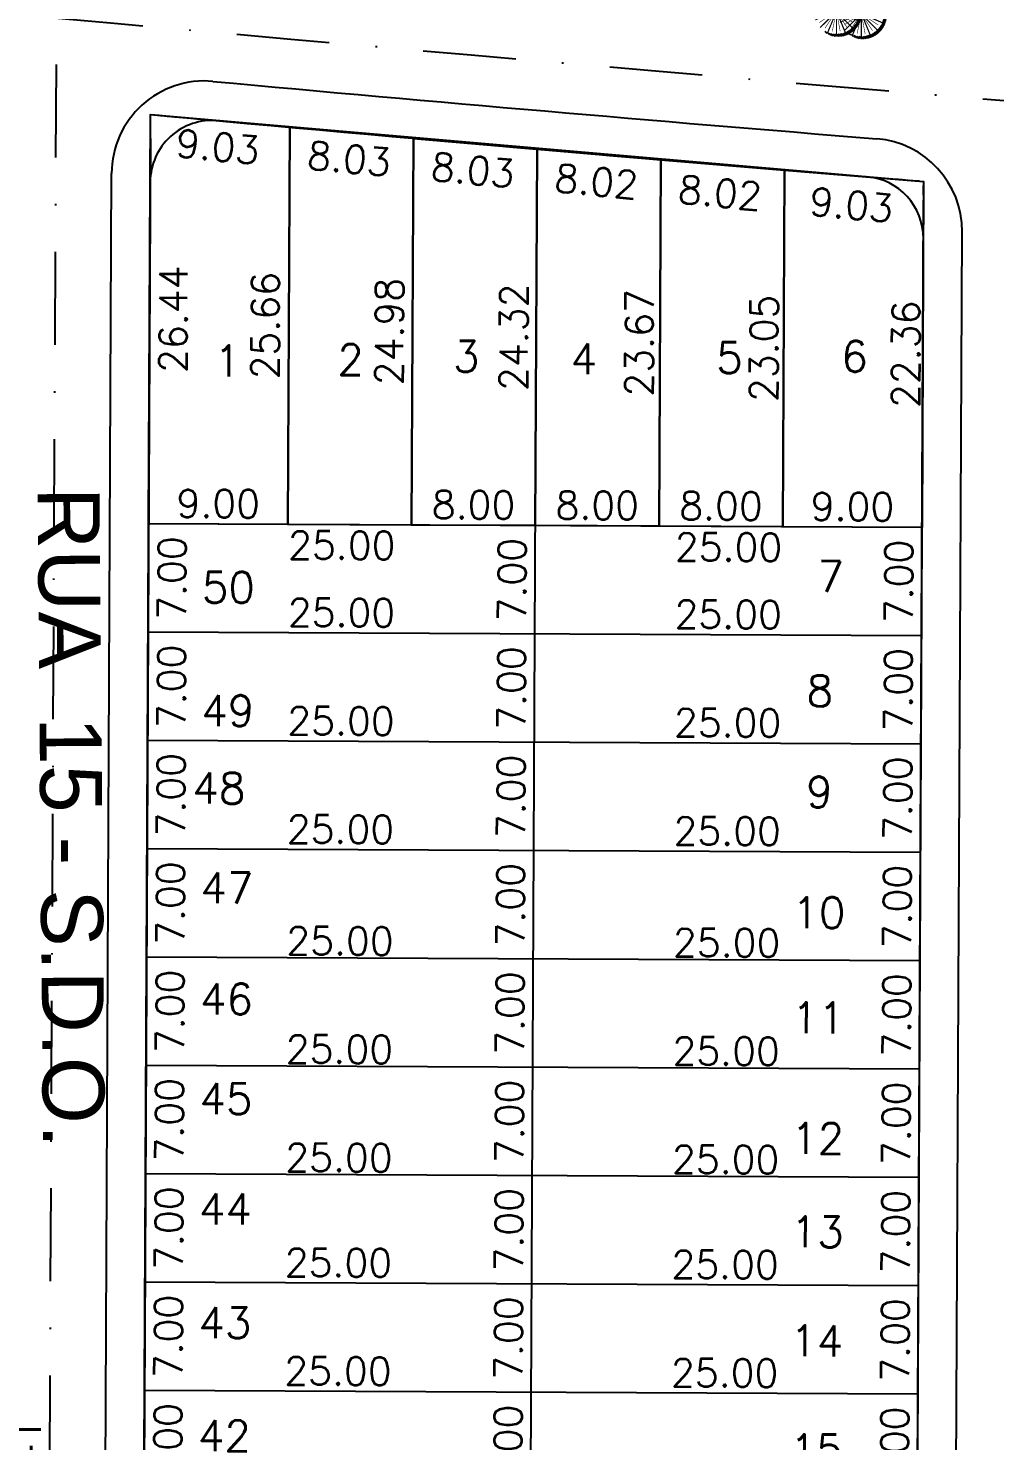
# Model space of a CAD drawing. Header units: millimetres. Extents: x -4430026 to 4783824, y 584 to 9593110.
# Drawn here: x 2547.1 to 2609.6, y 1609.6 to 1700.8 of the extents above; entities that cross this region are included whole.
import ezdxf
from ezdxf.enums import TextEntityAlignment as Align

# ---------------------------------------------------------------- set-up
doc = ezdxf.new("R2010")
doc.units = ezdxf.units.MM
for name, pattern in [('DASHDOT', [1, 0.5, -0.25, 0, -0.25]), ('HIDDEN', [0.375, 0.25, -0.125]), ('HIDDEN2', [0.1875, 0.125, -0.0625])]:
    doc.linetypes.add(name, pattern=pattern)
for name, color, linetype in [('boundary filipe', 6, 'Continuous'), ('BOUNDARY LOTES', 2, 'Continuous'), ('Calçada', 1, 'Continuous'), ('CANTOS', 9, 'HIDDEN'), ('Cota', 8, 'Continuous'), ('COTAS', 8, 'Continuous'), ('curvas', 4, 'Continuous'), ('Lotes', 2, 'Continuous'), ('Nomes de Ruas', 3, 'Continuous'), ('Numero de lotes', 5, 'Continuous'), ('PAI_pDYD', 72, 'Continuous'), ('Projeção', 8, 'HIDDEN2'), ('QUADRA', 4, 'Continuous')]:
    doc.layers.add(name, color=color, linetype=linetype)
doc.styles.add('arcad1', font='romans.shx')
doc.styles.add('ARIAL', font='arial.ttf', dxfattribs={"height": 0.25})
doc.styles.add('ROMANS', font='romans.shx')
doc.dimstyles.new('BOLA100', dxfattribs={"dimscale": 0, "dimtxt": 1.9, "dimasz": 0.18, "dimexe": 0.18, "dimexo": 0.063, "dimgap": 0, "dimtad": 1, "dimzin": 4, "dimdsep": 46, "dimtxsty": 'ROMANS', "dimcen": 0.09, "dimse1": 1, "dimse2": 1, "dimsd1": 1, "dimsd2": 1, "dimclrt": 256, "dimaunit": 1, "dimadec": 4, "dimazin": 0, "dimtfac": 1.2, "dimtix": 1, "dimtmove": 2, "dimatfit": 3, "dimfxl": 1, "dimtvp": 2, "dimtolj": 1, "dimtzin": 4, "dimarcsym": 0})
doc.dimstyles.get("Standard").update_dxf_attribs({"dimtxt": 0.18, "dimasz": 0.18, "dimexe": 0.18, "dimexo": 0.0625, "dimgap": 0.09, "dimtad": 0, "dimtih": 1, "dimtoh": 1, "dimdec": 4, "dimzin": 0, "dimdsep": 46, "dimtxsty": 'Standard', "dimcen": 0.09, "dimadec": 0, "dimazin": 0, "dimtfac": 1, "dimtdec": 4, "dimtofl": 0, "dimtmove": 0, "dimatfit": 3, "dimfxl": 1, "dimtolj": 1, "dimtzin": 0, "dimarcsym": 0})

# ---------------------------------------------------------------- blocks, each defined once
blk = doc.blocks.new('PALMEIRA_PROPOSTA')
at = {"linetype": 'Continuous'}
h = blk.add_hatch(dxfattribs=at)
h.set_pattern_fill('_USER', color=250, scale=0.168035, angle=315, style=0, pattern_type=0)
h.set_pattern_definition([(315, (-2.75975, -4.60628), (0.1188187, 0.1188187), [])])
h.paths.add_polyline_path([(4.61, -0.41, 0.216766), (3.17, 2.76, -0.18118), (4.2, 0, -0.643702), (-2.76, -3.17, 0.693222)])
blk.add_hatch(color=1, dxfattribs=at).paths.add_polyline_path([(-0.4, 0, 1), (0.4, 0, 1)])
at = {"color": 98, "linetype": 'Continuous', "const_width": 0.15}
for points in [[(-2.97, 2.97), (-0.28, 0.28)], [(-1.61, 3.88), (-0.15, 0.37)], [(0, 4.2), (0, 0.4)], [(1.61, 3.88), (0.15, 0.37)], [(2.97, 2.97), (0.28, 0.28)], [(-4.2, 0), (-0.4, 0)], [(-3.88, 1.61), (-0.37, 0.15)], [(3.88, 1.61), (0.37, 0.15)], [(4.2, 0), (0.4, 0)], [(-3.88, -1.61), (-0.37, -0.15)], [(-2.97, -2.97), (-0.28, -0.28)], [(-1.61, -3.88), (-0.15, -0.37)], [(0, -4.2), (0, -0.4)], [(1.61, -3.88), (0.15, -0.37)], [(2.97, -2.97), (0.28, -0.28)], [(3.88, -1.61), (0.37, -0.15)]]:
    blk.add_lwpolyline(points, dxfattribs=at)
at = {"color": 96, "linetype": 'Continuous', "const_width": 0.1}
for points in [[(-2.06, 3.08), (-0.22, 0.33)], [(-0.72, 3.63), (-0.08, 0.39)], [(0.72, 3.63), (0.08, 0.39)], [(2.06, 3.08), (0.22, 0.33)], [(-3.63, 0.72), (-0.39, 0.08)], [(-3.08, 2.06), (-0.33, 0.22)], [(3.08, 2.06), (0.33, 0.22)], [(3.63, 0.72), (0.39, 0.08)], [(-3.63, -0.72), (-0.39, -0.08)], [(-3.08, -2.06), (-0.33, -0.22)], [(-2.06, -3.08), (-0.22, -0.33)], [(-0.72, -3.63), (-0.08, -0.39)], [(0.72, -3.63), (0.08, -0.39)], [(2.06, -3.08), (0.22, -0.33)], [(3.08, -2.06), (0.33, -0.22)], [(3.63, -0.72), (0.39, -0.08)]]:
    blk.add_lwpolyline(points, dxfattribs=at)
at = {"color": 98, "linetype": 'Continuous', "true_color": 0x001a00, "const_width": 0.15}
for points in [[(3.92, 1.52), (0.4, 0.07)], [(4.2, -0.07), (0.4, -0.07)], [(-2.92, -3.02), (-0.23, -0.34)], [(-1.54, -3.91), (-0.09, -0.4)], [(0.07, -4.2), (0.07, -0.4)], [(1.68, -3.85), (0.23, -0.34)], [(2.92, -3.02), (0.23, -0.33)], [(3.85, -1.67), (0.34, -0.21)]]:
    blk.add_lwpolyline(points, dxfattribs=at)
at = {"color": 1, "linetype": 'Continuous'}
blk.add_circle((0, 0), 0.4, dxfattribs=at)
blk = doc.blocks.new('*D13710')
at = {"layer": 'DEFPOINTS', "color": 0, "linetype": 'ByBlock'}
for p in [(2548.985, 1706.229), (2548.04, 1506.823), (2548.04, 1506.823)]:
    blk.add_point(p, dxfattribs=at)
at = {"layer": 'COTAS', "linetype": 'ByBlock', "insert": (2546.979, 1606.533), "char_height": 1.9, "attachment_point": 5, "rotation": 89.72858, "style": 'ROMANS'}
blk.add_mtext('\\A1;199.41', dxfattribs=at)
blk = doc.blocks.new('*D10014')
at = {"layer": 'DEFPOINTS', "color": 0}
for p in [(2555.033, 1695.234), (2554.908, 1668.793), (2560.037, 1668.769)]:
    blk.add_point(p, dxfattribs=at)
at = {"layer": 'COTAS', "color": 41, "insert": (2556.5, 1682.006), "char_height": 1.8, "attachment_point": 5, "rotation": 89.72858, "style": 'ROMANS'}
blk.add_mtext('\\A1;26.44', dxfattribs=at)
blk = doc.blocks.new('*D10015')
at = {"layer": 'DEFPOINTS', "color": 0}
for p in [(2554.908, 1668.793), (2554.874, 1661.793), (2560.004, 1661.769)]:
    blk.add_point(p, dxfattribs=at)
at = {"layer": 'COTAS', "color": 41, "insert": (2556.42, 1665.286), "char_height": 1.8, "attachment_point": 5, "rotation": 89.72858, "style": 'ROMANS'}
blk.add_mtext('\\A1;7.00', dxfattribs=at)
blk = doc.blocks.new('*D10018')
at = {"layer": 'DEFPOINTS', "color": 0}
for p in [(2554.874, 1661.793), (2554.841, 1654.793), (2559.971, 1654.769)]:
    blk.add_point(p, dxfattribs=at)
at = {"layer": 'COTAS', "color": 41, "insert": (2556.387, 1658.286), "char_height": 1.8, "attachment_point": 5, "rotation": 89.72858, "style": 'ROMANS'}
blk.add_mtext('\\A1;7.00', dxfattribs=at)
blk = doc.blocks.new('*D10019')
at = {"layer": 'DEFPOINTS', "color": 0}
for p in [(2554.841, 1654.793), (2554.808, 1647.793), (2559.938, 1647.769)]:
    blk.add_point(p, dxfattribs=at)
at = {"layer": 'COTAS', "color": 41, "insert": (2556.354, 1651.286), "char_height": 1.8, "attachment_point": 5, "rotation": 89.72858, "style": 'ROMANS'}
blk.add_mtext('\\A1;7.00', dxfattribs=at)
blk = doc.blocks.new('*D10020')
at = {"layer": 'DEFPOINTS', "color": 0}
for p in [(2554.808, 1647.793), (2554.775, 1640.793), (2559.904, 1640.769)]:
    blk.add_point(p, dxfattribs=at)
at = {"layer": 'COTAS', "color": 41, "insert": (2556.321, 1644.286), "char_height": 1.8, "attachment_point": 5, "rotation": 89.72858, "style": 'ROMANS'}
blk.add_mtext('\\A1;7.00', dxfattribs=at)
blk = doc.blocks.new('*D10021')
at = {"layer": 'DEFPOINTS', "color": 0}
for p in [(2554.775, 1640.793), (2554.742, 1633.793), (2559.871, 1633.769)]:
    blk.add_point(p, dxfattribs=at)
at = {"layer": 'COTAS', "color": 41, "insert": (2556.288, 1637.286), "char_height": 1.8, "attachment_point": 5, "rotation": 89.72858, "style": 'ROMANS'}
blk.add_mtext('\\A1;7.00', dxfattribs=at)
blk = doc.blocks.new('*D10022')
at = {"layer": 'DEFPOINTS', "color": 0}
for p in [(2554.742, 1633.793), (2554.709, 1626.793), (2559.838, 1626.769)]:
    blk.add_point(p, dxfattribs=at)
at = {"layer": 'COTAS', "color": 41, "insert": (2556.255, 1630.286), "char_height": 1.8, "attachment_point": 5, "rotation": 89.72858, "style": 'ROMANS'}
blk.add_mtext('\\A1;7.00', dxfattribs=at)
blk = doc.blocks.new('*D10023')
at = {"layer": 'DEFPOINTS', "color": 0}
for p in [(2554.709, 1626.793), (2554.675, 1619.793), (2559.805, 1619.769)]:
    blk.add_point(p, dxfattribs=at)
at = {"layer": 'COTAS', "color": 41, "insert": (2556.221, 1623.286), "char_height": 1.8, "attachment_point": 5, "rotation": 89.72858, "style": 'ROMANS'}
blk.add_mtext('\\A1;7.00', dxfattribs=at)
blk = doc.blocks.new('*D10024')
at = {"layer": 'DEFPOINTS', "color": 0}
for p in [(2554.675, 1619.793), (2554.642, 1612.794), (2559.772, 1612.769)]:
    blk.add_point(p, dxfattribs=at)
at = {"layer": 'COTAS', "color": 41, "insert": (2556.188, 1616.286), "char_height": 1.8, "attachment_point": 5, "rotation": 89.72858, "style": 'ROMANS'}
blk.add_mtext('\\A1;7.00', dxfattribs=at)
blk = doc.blocks.new('*D10025')
at = {"layer": 'DEFPOINTS', "color": 0}
for p in [(2554.642, 1612.794), (2554.609, 1605.794), (2559.739, 1605.769)]:
    blk.add_point(p, dxfattribs=at)
at = {"layer": 'COTAS', "color": 41, "insert": (2556.155, 1609.286), "char_height": 1.8, "attachment_point": 5, "rotation": 89.72858, "style": 'ROMANS'}
blk.add_mtext('\\A1;7.00', dxfattribs=at)
blk = doc.blocks.new('*D10043')
at = {"layer": 'DEFPOINTS', "color": 0}
for p in [(2579.907, 1668.674), (2579.874, 1661.675), (2581.987, 1661.665)]:
    blk.add_point(p, dxfattribs=at)
at = {"layer": 'COTAS', "color": 41, "insert": (2578.404, 1665.182), "char_height": 1.8, "attachment_point": 5, "rotation": 89.72858, "style": 'ROMANS'}
blk.add_mtext('\\A1;7.00', dxfattribs=at)
blk = doc.blocks.new('*D10044')
at = {"layer": 'DEFPOINTS', "color": 0}
for p in [(2579.874, 1661.675), (2579.841, 1654.675), (2581.954, 1654.665)]:
    blk.add_point(p, dxfattribs=at)
at = {"layer": 'COTAS', "color": 41, "insert": (2578.371, 1658.182), "char_height": 1.8, "attachment_point": 5, "rotation": 89.72858, "style": 'ROMANS'}
blk.add_mtext('\\A1;7.00', dxfattribs=at)
blk = doc.blocks.new('*D10045')
at = {"layer": 'DEFPOINTS', "color": 0}
for p in [(2579.841, 1654.675), (2579.808, 1647.675), (2581.921, 1647.665)]:
    blk.add_point(p, dxfattribs=at)
at = {"layer": 'COTAS', "color": 41, "insert": (2578.338, 1651.182), "char_height": 1.8, "attachment_point": 5, "rotation": 89.72858, "style": 'ROMANS'}
blk.add_mtext('\\A1;7.00', dxfattribs=at)
blk = doc.blocks.new('*D10046')
at = {"layer": 'DEFPOINTS', "color": 0}
for p in [(2579.808, 1647.675), (2579.775, 1640.675), (2581.888, 1640.665)]:
    blk.add_point(p, dxfattribs=at)
at = {"layer": 'COTAS', "color": 41, "insert": (2578.304, 1644.182), "char_height": 1.8, "attachment_point": 5, "rotation": 89.72858, "style": 'ROMANS'}
blk.add_mtext('\\A1;7.00', dxfattribs=at)
blk = doc.blocks.new('*D10047')
at = {"layer": 'DEFPOINTS', "color": 0}
for p in [(2579.775, 1640.675), (2579.741, 1633.675), (2581.855, 1633.665)]:
    blk.add_point(p, dxfattribs=at)
at = {"layer": 'COTAS', "color": 41, "insert": (2578.271, 1637.182), "char_height": 1.8, "attachment_point": 5, "rotation": 89.72858, "style": 'ROMANS'}
blk.add_mtext('\\A1;7.00', dxfattribs=at)
blk = doc.blocks.new('*D10048')
at = {"layer": 'DEFPOINTS', "color": 0}
for p in [(2579.741, 1633.675), (2579.708, 1626.675), (2581.822, 1626.665)]:
    blk.add_point(p, dxfattribs=at)
at = {"layer": 'COTAS', "color": 41, "insert": (2578.238, 1630.182), "char_height": 1.8, "attachment_point": 5, "rotation": 89.72858, "style": 'ROMANS'}
blk.add_mtext('\\A1;7.00', dxfattribs=at)
blk = doc.blocks.new('*D10049')
at = {"layer": 'DEFPOINTS', "color": 0}
for p in [(2579.708, 1626.675), (2579.675, 1619.675), (2581.788, 1619.665)]:
    blk.add_point(p, dxfattribs=at)
at = {"layer": 'COTAS', "color": 41, "insert": (2578.205, 1623.182), "char_height": 1.8, "attachment_point": 5, "rotation": 89.72858, "style": 'ROMANS'}
blk.add_mtext('\\A1;7.00', dxfattribs=at)
blk = doc.blocks.new('*D10050')
at = {"layer": 'DEFPOINTS', "color": 0}
for p in [(2579.675, 1619.675), (2579.642, 1612.675), (2581.755, 1612.665)]:
    blk.add_point(p, dxfattribs=at)
at = {"layer": 'COTAS', "color": 41, "insert": (2578.172, 1616.182), "char_height": 1.8, "attachment_point": 5, "rotation": 89.72858, "style": 'ROMANS'}
blk.add_mtext('\\A1;7.00', dxfattribs=at)
blk = doc.blocks.new('*D10051')
at = {"layer": 'DEFPOINTS', "color": 0}
for p in [(2579.642, 1612.675), (2579.609, 1605.675), (2581.722, 1605.665)]:
    blk.add_point(p, dxfattribs=at)
at = {"layer": 'COTAS', "color": 41, "insert": (2578.139, 1609.182), "char_height": 1.8, "attachment_point": 5, "rotation": 89.72858, "style": 'ROMANS'}
blk.add_mtext('\\A1;7.00', dxfattribs=at)
blk = doc.blocks.new('*D10062')
at = {"layer": 'DEFPOINTS', "color": 0}
for p in [(2604.907, 1668.556), (2604.874, 1661.556), (2606.987, 1661.546)]:
    blk.add_point(p, dxfattribs=at)
at = {"layer": 'COTAS', "color": 41, "insert": (2603.404, 1665.063), "char_height": 1.8, "attachment_point": 5, "rotation": 89.72858, "style": 'ROMANS'}
blk.add_mtext('\\A1;7.00', dxfattribs=at)
blk = doc.blocks.new('*D10063')
at = {"layer": 'DEFPOINTS', "color": 0}
for p in [(2604.874, 1661.556), (2604.841, 1654.556), (2606.954, 1654.546)]:
    blk.add_point(p, dxfattribs=at)
at = {"layer": 'COTAS', "color": 41, "insert": (2603.371, 1658.063), "char_height": 1.8, "attachment_point": 5, "rotation": 89.72858, "style": 'ROMANS'}
blk.add_mtext('\\A1;7.00', dxfattribs=at)
blk = doc.blocks.new('*D10064')
at = {"layer": 'DEFPOINTS', "color": 0}
for p in [(2604.841, 1654.556), (2604.808, 1647.556), (2606.921, 1647.546)]:
    blk.add_point(p, dxfattribs=at)
at = {"layer": 'COTAS', "color": 41, "insert": (2603.337, 1651.063), "char_height": 1.8, "attachment_point": 5, "rotation": 89.72858, "style": 'ROMANS'}
blk.add_mtext('\\A1;7.00', dxfattribs=at)
blk = doc.blocks.new('*D10065')
at = {"layer": 'DEFPOINTS', "color": 0}
for p in [(2604.808, 1647.556), (2604.774, 1640.556), (2606.888, 1640.546)]:
    blk.add_point(p, dxfattribs=at)
at = {"layer": 'COTAS', "color": 41, "insert": (2603.304, 1644.063), "char_height": 1.8, "attachment_point": 5, "rotation": 89.72858, "style": 'ROMANS'}
blk.add_mtext('\\A1;7.00', dxfattribs=at)
blk = doc.blocks.new('*D10066')
at = {"layer": 'DEFPOINTS', "color": 0}
for p in [(2604.774, 1640.556), (2604.741, 1633.556), (2606.854, 1633.546)]:
    blk.add_point(p, dxfattribs=at)
at = {"layer": 'COTAS', "color": 41, "insert": (2603.271, 1637.063), "char_height": 1.8, "attachment_point": 5, "rotation": 89.72858, "style": 'ROMANS'}
blk.add_mtext('\\A1;7.00', dxfattribs=at)
blk = doc.blocks.new('*D10067')
at = {"layer": 'DEFPOINTS', "color": 0}
for p in [(2604.741, 1633.556), (2604.708, 1626.556), (2606.821, 1626.546)]:
    blk.add_point(p, dxfattribs=at)
at = {"layer": 'COTAS', "color": 41, "insert": (2603.238, 1630.063), "char_height": 1.8, "attachment_point": 5, "rotation": 89.72858, "style": 'ROMANS'}
blk.add_mtext('\\A1;7.00', dxfattribs=at)
blk = doc.blocks.new('*D10068')
at = {"layer": 'DEFPOINTS', "color": 0}
for p in [(2604.708, 1626.556), (2604.675, 1619.557), (2606.788, 1619.547)]:
    blk.add_point(p, dxfattribs=at)
at = {"layer": 'COTAS', "color": 41, "insert": (2603.205, 1623.064), "char_height": 1.8, "attachment_point": 5, "rotation": 89.72858, "style": 'ROMANS'}
blk.add_mtext('\\A1;7.00', dxfattribs=at)
blk = doc.blocks.new('*D10069')
at = {"layer": 'DEFPOINTS', "color": 0}
for p in [(2604.675, 1619.557), (2604.642, 1612.557), (2606.755, 1612.547)]:
    blk.add_point(p, dxfattribs=at)
at = {"layer": 'COTAS', "color": 41, "insert": (2603.172, 1616.064), "char_height": 1.8, "attachment_point": 5, "rotation": 89.72858, "style": 'ROMANS'}
blk.add_mtext('\\A1;7.00', dxfattribs=at)
blk = doc.blocks.new('*D10070')
at = {"layer": 'DEFPOINTS', "color": 0}
for p in [(2604.642, 1612.557), (2604.609, 1605.557), (2606.722, 1605.547)]:
    blk.add_point(p, dxfattribs=at)
at = {"layer": 'COTAS', "color": 41, "insert": (2603.138, 1609.064), "char_height": 1.8, "attachment_point": 5, "rotation": 89.72858, "style": 'ROMANS'}
blk.add_mtext('\\A1;7.00', dxfattribs=at)
blk = doc.blocks.new('*D10081')
at = {"layer": 'DEFPOINTS', "color": 0}
for p in [(2564.029, 1694.408), (2563.907, 1668.75), (2565.987, 1668.74)]:
    blk.add_point(p, dxfattribs=at)
at = {"layer": 'COTAS', "color": 41, "insert": (2562.448, 1681.586), "char_height": 1.8, "attachment_point": 5, "rotation": 89.72858, "style": 'ROMANS'}
blk.add_mtext('\\A1;25.66', dxfattribs=at)
blk = doc.blocks.new('*D10082')
at = {"layer": 'DEFPOINTS', "color": 0}
for p in [(2572.026, 1693.692), (2571.907, 1668.712), (2574.01, 1668.702)]:
    blk.add_point(p, dxfattribs=at)
at = {"layer": 'COTAS', "color": 41, "insert": (2570.469, 1681.209), "char_height": 1.8, "attachment_point": 5, "rotation": 89.72858, "style": 'ROMANS'}
blk.add_mtext('\\A1;24.98', dxfattribs=at)
blk = doc.blocks.new('*D10083')
at = {"layer": 'DEFPOINTS', "color": 0}
for p in [(2580.022, 1692.992), (2579.907, 1668.674), (2582.055, 1668.664)]:
    blk.add_point(p, dxfattribs=at)
at = {"layer": 'COTAS', "color": 41, "insert": (2578.513, 1680.84), "char_height": 1.8, "attachment_point": 5, "rotation": 89.72858, "style": 'ROMANS'}
blk.add_mtext('\\A1;24.32', dxfattribs=at)
blk = doc.blocks.new('*D10084')
at = {"layer": 'DEFPOINTS', "color": 0}
for p in [(2588.019, 1692.309), (2587.907, 1668.637), (2590.174, 1668.626)]:
    blk.add_point(p, dxfattribs=at)
at = {"layer": 'COTAS', "color": 41, "insert": (2586.63, 1680.479), "char_height": 1.8, "attachment_point": 5, "rotation": 89.72858, "style": 'ROMANS'}
blk.add_mtext('\\A1;23.67', dxfattribs=at)
blk = doc.blocks.new('*D10085')
at = {"layer": 'DEFPOINTS', "color": 0}
for p in [(2596.016, 1691.644), (2595.907, 1668.599), (2598.231, 1668.588)]:
    blk.add_point(p, dxfattribs=at)
at = {"layer": 'COTAS', "color": 41, "insert": (2594.686, 1680.127), "char_height": 1.8, "attachment_point": 5, "rotation": 89.72858, "style": 'ROMANS'}
blk.add_mtext('\\A1;23.05', dxfattribs=at)
blk = doc.blocks.new('*D10086')
at = {"layer": 'DEFPOINTS', "color": 0}
for p in [(2605.013, 1690.914), (2604.907, 1668.556), (2607.407, 1668.544)]:
    blk.add_point(p, dxfattribs=at)
at = {"layer": 'COTAS', "color": 41, "insert": (2603.86, 1679.74), "char_height": 1.8, "attachment_point": 5, "rotation": 89.72858, "style": 'ROMANS'}
blk.add_mtext('\\A1;22.36', dxfattribs=at)
blk = doc.blocks.new('*D10087')
at = {"layer": 'DEFPOINTS', "color": 0}
for p in [(2554.908, 1668.793), (2563.907, 1668.75), (2563.897, 1666.472)]:
    blk.add_point(p, dxfattribs=at)
at = {"layer": 'COTAS', "color": 41, "insert": (2559.414, 1670.093), "char_height": 1.8, "attachment_point": 5, "rotation": 359.72858, "style": 'ROMANS'}
blk.add_mtext('\\A1;9.00', dxfattribs=at)
blk = doc.blocks.new('*D10088')
at = {"layer": 'DEFPOINTS', "color": 0}
for p in [(2571.907, 1668.712), (2579.907, 1668.674), (2579.897, 1666.396)]:
    blk.add_point(p, dxfattribs=at)
at = {"layer": 'COTAS', "color": 41, "insert": (2575.914, 1670.015), "char_height": 1.8, "attachment_point": 5, "rotation": 359.72858, "style": 'ROMANS'}
blk.add_mtext('\\A1;8.00', dxfattribs=at)
blk = doc.blocks.new('*D10089')
at = {"layer": 'DEFPOINTS', "color": 0}
for p in [(2579.907, 1668.674), (2587.907, 1668.637), (2587.896, 1666.358)]:
    blk.add_point(p, dxfattribs=at)
at = {"layer": 'COTAS', "color": 41, "insert": (2583.914, 1669.977), "char_height": 1.8, "attachment_point": 5, "rotation": 359.72858, "style": 'ROMANS'}
blk.add_mtext('\\A1;8.00', dxfattribs=at)
blk = doc.blocks.new('*D10090')
at = {"layer": 'DEFPOINTS', "color": 0}
for p in [(2587.907, 1668.637), (2595.907, 1668.599), (2595.896, 1666.32)]:
    blk.add_point(p, dxfattribs=at)
at = {"layer": 'COTAS', "color": 41, "insert": (2591.913, 1669.939), "char_height": 1.8, "attachment_point": 5, "rotation": 359.72858, "style": 'ROMANS'}
blk.add_mtext('\\A1;8.00', dxfattribs=at)
blk = doc.blocks.new('*D10091')
at = {"layer": 'DEFPOINTS', "color": 0}
for p in [(2595.907, 1668.599), (2604.907, 1668.556), (2604.896, 1666.277)]:
    blk.add_point(p, dxfattribs=at)
at = {"layer": 'COTAS', "color": 41, "insert": (2600.413, 1669.899), "char_height": 1.8, "attachment_point": 5, "rotation": 359.72858, "style": 'ROMANS'}
blk.add_mtext('\\A1;9.00', dxfattribs=at)
blk = doc.blocks.new('*D10092')
at = {"layer": 'DEFPOINTS', "color": 0}
for p in [(2555.033, 1695.234), (2564.029, 1694.408), (2563.547, 1689.153)]:
    blk.add_point(p, dxfattribs=at)
at = {"layer": 'COTAS', "color": 41, "insert": (2559.378, 1693.151), "char_height": 1.8, "attachment_point": 5, "rotation": 354.75483, "style": 'ROMANS'}
blk.add_mtext('\\A1;9.03', dxfattribs=at)
blk = doc.blocks.new('*D10093')
at = {"layer": 'DEFPOINTS', "color": 0}
for p in [(2564.029, 1694.408), (2572.026, 1693.692), (2571.542, 1688.419)]:
    blk.add_point(p, dxfattribs=at)
at = {"layer": 'COTAS', "color": 41, "insert": (2567.873, 1692.371), "char_height": 1.8, "attachment_point": 5, "rotation": 354.75483, "style": 'ROMANS'}
blk.add_mtext('\\A1;8.03', dxfattribs=at)
blk = doc.blocks.new('*D10094')
at = {"layer": 'DEFPOINTS', "color": 0}
for p in [(2572.026, 1693.692), (2580.022, 1692.98), (2579.536, 1687.685)]:
    blk.add_point(p, dxfattribs=at)
at = {"layer": 'COTAS', "color": 41, "insert": (2575.868, 1691.637), "char_height": 1.8, "attachment_point": 5, "rotation": 354.75483, "style": 'ROMANS'}
blk.add_mtext('\\A1;8.03', dxfattribs=at)
blk = doc.blocks.new('*D10095')
at = {"layer": 'DEFPOINTS', "color": 0}
for p in [(2580.023, 1692.992), (2588.019, 1692.309), (2587.528, 1686.952)]:
    blk.add_point(p, dxfattribs=at)
at = {"layer": 'COTAS', "color": 41, "insert": (2583.861, 1690.904), "char_height": 1.8, "attachment_point": 5, "rotation": 354.75483, "style": 'ROMANS'}
blk.add_mtext('\\A1;8.02', dxfattribs=at)
blk = doc.blocks.new('*D10096')
at = {"layer": 'DEFPOINTS', "color": 0}
for p in [(2588.019, 1692.309), (2596.016, 1691.644), (2595.518, 1686.218)]:
    blk.add_point(p, dxfattribs=at)
at = {"layer": 'COTAS', "color": 41, "insert": (2591.852, 1690.17), "char_height": 1.8, "attachment_point": 5, "rotation": 354.75483, "style": 'ROMANS'}
blk.add_mtext('\\A1;8.02', dxfattribs=at)
blk = doc.blocks.new('*D10097')
at = {"layer": 'DEFPOINTS', "color": 0}
for p in [(2596.016, 1691.644), (2605.013, 1690.914), (2604.506, 1685.393)]:
    blk.add_point(p, dxfattribs=at)
at = {"layer": 'COTAS', "color": 41, "insert": (2600.341, 1689.391), "char_height": 1.8, "attachment_point": 5, "rotation": 354.75483, "style": 'ROMANS'}
blk.add_mtext('\\A1;9.03', dxfattribs=at)
blk = doc.blocks.new('*D10098')
at = {"layer": 'DEFPOINTS', "color": 0}
for p in [(2554.704, 1625.775), (2579.704, 1625.656), (2579.697, 1624.181)]:
    blk.add_point(p, dxfattribs=at)
at = {"layer": 'Cota', "color": 41, "insert": (2567.214, 1627.84), "char_height": 1.8, "attachment_point": 5, "rotation": 359.72858, "style": 'ROMANS'}
blk.add_mtext('\\A1;25.00', dxfattribs=at)
blk = doc.blocks.new('*D10099')
at = {"layer": 'DEFPOINTS', "color": 0}
for p in [(2579.704, 1625.656), (2604.703, 1625.538), (2604.696, 1624.062)]:
    blk.add_point(p, dxfattribs=at)
at = {"layer": 'Cota', "color": 41, "insert": (2592.213, 1627.721), "char_height": 1.8, "attachment_point": 5, "rotation": 359.72858, "style": 'ROMANS'}
blk.add_mtext('\\A1;25.00', dxfattribs=at)
blk = doc.blocks.new('*D10100')
at = {"layer": 'DEFPOINTS', "color": 0}
for p in [(2554.737, 1632.775), (2579.737, 1632.656), (2579.73, 1631.18)]:
    blk.add_point(p, dxfattribs=at)
at = {"layer": 'Cota', "color": 41, "insert": (2567.247, 1634.84), "char_height": 1.8, "attachment_point": 5, "rotation": 359.72858, "style": 'ROMANS'}
blk.add_mtext('\\A1;25.00', dxfattribs=at)
blk = doc.blocks.new('*D10101')
at = {"layer": 'DEFPOINTS', "color": 0}
for p in [(2579.737, 1632.656), (2604.736, 1632.538), (2604.729, 1631.062)]:
    blk.add_point(p, dxfattribs=at)
at = {"layer": 'Cota', "color": 41, "insert": (2592.247, 1634.721), "char_height": 1.8, "attachment_point": 5, "rotation": 359.72858, "style": 'ROMANS'}
blk.add_mtext('\\A1;25.00', dxfattribs=at)
blk = doc.blocks.new('*D10102')
at = {"layer": 'DEFPOINTS', "color": 0}
for p in [(2554.77, 1639.775), (2579.77, 1639.656), (2579.763, 1638.18)]:
    blk.add_point(p, dxfattribs=at)
at = {"layer": 'Cota', "color": 41, "insert": (2567.28, 1641.84), "char_height": 1.8, "attachment_point": 5, "rotation": 359.72858, "style": 'ROMANS'}
blk.add_mtext('\\A1;25.00', dxfattribs=at)
blk = doc.blocks.new('*D10103')
at = {"layer": 'DEFPOINTS', "color": 0}
for p in [(2579.77, 1639.656), (2604.77, 1639.538), (2604.763, 1638.062)]:
    blk.add_point(p, dxfattribs=at)
at = {"layer": 'Cota', "color": 41, "insert": (2592.28, 1641.721), "char_height": 1.8, "attachment_point": 5, "rotation": 359.72858, "style": 'ROMANS'}
blk.add_mtext('\\A1;25.00', dxfattribs=at)
blk = doc.blocks.new('*D10104')
at = {"layer": 'DEFPOINTS', "color": 0}
for p in [(2554.804, 1646.988), (2579.804, 1646.87), (2579.797, 1645.394)]:
    blk.add_point(p, dxfattribs=at)
at = {"layer": 'Cota', "color": 41, "insert": (2567.314, 1649.053), "char_height": 1.8, "attachment_point": 5, "rotation": 359.72858, "style": 'ROMANS'}
blk.add_mtext('\\A1;25.00', dxfattribs=at)
blk = doc.blocks.new('*D10105')
at = {"layer": 'DEFPOINTS', "color": 0}
for p in [(2579.804, 1646.87), (2604.804, 1646.751), (2604.797, 1645.275)]:
    blk.add_point(p, dxfattribs=at)
at = {"layer": 'Cota', "color": 41, "insert": (2592.314, 1648.935), "char_height": 1.8, "attachment_point": 5, "rotation": 359.72858, "style": 'ROMANS'}
blk.add_mtext('\\A1;25.00', dxfattribs=at)
blk = doc.blocks.new('*D10106')
at = {"layer": 'DEFPOINTS', "color": 0}
for p in [(2554.837, 1653.988), (2579.837, 1653.87), (2579.83, 1652.394)]:
    blk.add_point(p, dxfattribs=at)
at = {"layer": 'Cota', "color": 41, "insert": (2567.347, 1656.053), "char_height": 1.8, "attachment_point": 5, "rotation": 359.72858, "style": 'ROMANS'}
blk.add_mtext('\\A1;25.00', dxfattribs=at)
blk = doc.blocks.new('*D10107')
at = {"layer": 'DEFPOINTS', "color": 0}
for p in [(2579.837, 1653.87), (2604.837, 1653.751), (2604.83, 1652.275)]:
    blk.add_point(p, dxfattribs=at)
at = {"layer": 'Cota', "color": 41, "insert": (2592.347, 1655.934), "char_height": 1.8, "attachment_point": 5, "rotation": 359.72858, "style": 'ROMANS'}
blk.add_mtext('\\A1;25.00', dxfattribs=at)
blk = doc.blocks.new('*D10108')
at = {"layer": 'DEFPOINTS', "color": 0}
for p in [(2554.871, 1660.988), (2579.87, 1660.869), (2579.863, 1659.394)]:
    blk.add_point(p, dxfattribs=at)
at = {"layer": 'Cota', "color": 41, "insert": (2567.381, 1663.053), "char_height": 1.8, "attachment_point": 5, "rotation": 359.72858, "style": 'ROMANS'}
blk.add_mtext('\\A1;25.00', dxfattribs=at)
blk = doc.blocks.new('*D10109')
at = {"layer": 'DEFPOINTS', "color": 0}
for p in [(2579.87, 1660.869), (2604.87, 1660.751), (2604.863, 1659.275)]:
    blk.add_point(p, dxfattribs=at)
at = {"layer": 'Cota', "color": 41, "insert": (2592.38, 1662.934), "char_height": 1.8, "attachment_point": 5, "rotation": 359.72858, "style": 'ROMANS'}
blk.add_mtext('\\A1;25.00', dxfattribs=at)
blk = doc.blocks.new('*D10110')
at = {"layer": 'DEFPOINTS', "color": 0}
for p in [(2554.891, 1665.335), (2579.891, 1665.217), (2579.884, 1663.741)]:
    blk.add_point(p, dxfattribs=at)
at = {"layer": 'Cota', "color": 41, "insert": (2567.401, 1667.4), "char_height": 1.8, "attachment_point": 5, "rotation": 359.72858, "style": 'ROMANS'}
blk.add_mtext('\\A1;25.00', dxfattribs=at)
blk = doc.blocks.new('*D10111')
at = {"layer": 'DEFPOINTS', "color": 0}
for p in [(2579.891, 1665.217), (2604.891, 1665.099), (2604.884, 1663.623)]:
    blk.add_point(p, dxfattribs=at)
at = {"layer": 'Cota', "color": 41, "insert": (2592.401, 1667.282), "char_height": 1.8, "attachment_point": 5, "rotation": 359.72858, "style": 'ROMANS'}
blk.add_mtext('\\A1;25.00', dxfattribs=at)
blk = doc.blocks.new('*D10112')
at = {"layer": 'DEFPOINTS', "color": 0}
for p in [(2554.672, 1618.988), (2579.671, 1618.87), (2579.664, 1617.394)]:
    blk.add_point(p, dxfattribs=at)
at = {"layer": 'Cota', "color": 41, "insert": (2567.182, 1621.053), "char_height": 1.8, "attachment_point": 5, "rotation": 359.72858, "style": 'ROMANS'}
blk.add_mtext('\\A1;25.00', dxfattribs=at)
blk = doc.blocks.new('*D10113')
at = {"layer": 'DEFPOINTS', "color": 0}
for p in [(2579.671, 1618.87), (2604.671, 1618.751), (2604.664, 1617.276)]:
    blk.add_point(p, dxfattribs=at)
at = {"layer": 'Cota', "color": 41, "insert": (2592.181, 1620.935), "char_height": 1.8, "attachment_point": 5, "rotation": 359.72858, "style": 'ROMANS'}
blk.add_mtext('\\A1;25.00', dxfattribs=at)
blk = doc.blocks.new('*D10124')
at = {"layer": 'DEFPOINTS', "color": 0}
for p in [(2554.638, 1611.988), (2579.638, 1611.87), (2579.631, 1610.394)]:
    blk.add_point(p, dxfattribs=at)
at = {"layer": 'Cota', "color": 41, "insert": (2567.148, 1614.053), "char_height": 1.8, "attachment_point": 5, "rotation": 359.72858, "style": 'ROMANS'}
blk.add_mtext('\\A1;25.00', dxfattribs=at)
blk = doc.blocks.new('*D10125')
at = {"layer": 'DEFPOINTS', "color": 0}
for p in [(2579.638, 1611.87), (2604.638, 1611.752), (2604.631, 1610.276)]:
    blk.add_point(p, dxfattribs=at)
at = {"layer": 'Cota', "color": 41, "insert": (2592.148, 1613.935), "char_height": 1.8, "attachment_point": 5, "rotation": 359.72858, "style": 'ROMANS'}
blk.add_mtext('\\A1;25.00', dxfattribs=at)

msp = doc.modelspace()

# ---------------------------------------------------------------- linework, layer by layer
at = {"layer": 'boundary filipe', "linetype": 'ByBlock'}
for p, q in [((2555.025, 1693.678, 2.439), (2554.169, 1512.981, 2.439)), ((2604.172, 1513.456, 2.439), (2605.006, 1689.361, 2.439))]:
    msp.add_line(p, q, dxfattribs=at)
at = {"layer": 'boundary filipe', "elevation": 2.439}
msp.add_lwpolyline([(2605.013, 1690.905), (2604.172, 1513.456), (2554.169, 1512.981), (2555.033, 1695.234), (2605.013, 1690.905)], dxfattribs=at)
at = {"layer": 'BOUNDARY LOTES', "elevation": 2.439}
for points in [[(2555.033, 1695.234), (2564.029, 1694.408), (2563.907, 1668.75), (2554.908, 1668.793)], [(2564.029, 1694.408), (2572.026, 1693.696), (2571.907, 1668.712), (2563.907, 1668.75)], [(2572.026, 1693.692), (2580.023, 1692.992), (2579.907, 1668.674), (2571.907, 1668.712)], [(2580.023, 1692.992), (2588.019, 1692.309), (2587.907, 1668.637), (2579.908, 1668.674)], [(2588.019, 1692.309), (2596.016, 1691.644), (2595.907, 1668.599), (2587.907, 1668.637)], [(2596.016, 1691.644), (2605.013, 1690.914), (2604.907, 1668.556), (2595.907, 1668.599)]]:
    msp.add_lwpolyline(points, close=True, dxfattribs=at)
at = {"layer": 'Calçada'}
for p, q in [((2559.134, 1697.365, 2.439), (2559.134, 1697.365, 2.439)), ((2551.686, 1516.543, 2.439), (2552.515, 1691.425, 2.439)), ((2606.689, 1516.894, 2.439), (2607.498, 1687.657, 2.439))]:
    msp.add_line(p, q, dxfattribs=at)
for centre, radius, start, end in [((2558.515, 1691.397, 2.439), 6, 84.74444, 179.72858), ((2911.555, 5529.419, 2.439), 3848.225, 264.744443, 265.385795), ((2601.498, 1687.685, 2.439), 6, 359.72858, 85.38579)]:
    msp.add_arc(centre, radius, start, end, dxfattribs=at)
at = {"layer": 'CANTOS', "ltscale": 2.5}
for p, q in [((2555.012, 1690.868, 2.439), (2555.033, 1695.234, 2.439)), ((2604.995, 1687.205, 2.439), (2605.013, 1690.914, 2.439))]:
    msp.add_line(p, q, dxfattribs=at)
for start, end in [(264.687624, 264.752551), (265.378906, 265.434065)]:
    msp.add_arc((2911.555, 5529.419, 2.439), 3850.725, start, end, dxfattribs=at)
at = {"layer": 'curvas'}
for centre, start, end in [((2559.012, 1690.849, 2.439), 84.75255, 179.72858), ((2600.995, 1687.224, 2.439), 359.72858, 85.37891)]:
    msp.add_arc(centre, 4, start, end, dxfattribs=at)
at = {"layer": 'Lotes'}
for p, q in [((2563.907, 1668.75, 2.439), (2564.029, 1694.408, 2.439)), ((2571.907, 1668.712, 2.439), (2572.026, 1693.692, 2.439)), ((2579.171, 1513.218, 2.439), (2580.022, 1692.992, 2.439)), ((2587.907, 1668.637, 2.439), (2588.019, 1692.309, 2.439)), ((2595.907, 1668.599, 2.439), (2596.016, 1691.644, 2.439)), ((2604.907, 1668.556, 2.439), (2554.908, 1668.793, 2.439)), ((2604.874, 1661.556, 2.439), (2554.874, 1661.793, 2.439)), ((2604.841, 1654.556, 2.439), (2554.841, 1654.793, 2.439)), ((2604.808, 1647.556, 2.439), (2554.808, 1647.793, 2.439)), ((2604.774, 1640.556, 2.439), (2554.775, 1640.793, 2.439)), ((2604.741, 1633.556, 2.439), (2554.742, 1633.793, 2.439)), ((2604.708, 1626.556, 2.439), (2554.709, 1626.793, 2.439)), ((2604.675, 1619.557, 2.439), (2554.675, 1619.793, 2.439)), ((2604.642, 1612.557, 2.439), (2554.642, 1612.794, 2.439))]:
    msp.add_line(p, q, dxfattribs=at)
at = {"layer": 'Projeção', "linetype": 'DASHDOT', "ltscale": 12}
msp.add_line((2548.06, 1510.963, 2.439), (2550.195, 1961.633, 2.439), dxfattribs=at)
at = {"layer": 'Projeção', "linetype": 'DASHDOT', "ltscale": 12, "elevation": 2.439}
msp.add_lwpolyline([(2548.56, 1701.498), (2548.56, 1701.498, 0.001542), (2610.751, 1696.083)], format="xyb", dxfattribs=at)
at = {"layer": 'QUADRA'}
msp.add_line((2559.378, 1694.832, 2.439), (2559.378, 1694.832, 2.439), dxfattribs=at)
at = {"layer": 'QUADRA', "elevation": 2.439}
msp.add_lwpolyline([(2554.169, 1512.981), (2555.033, 1695.234, 0.003257), (2605.013, 1690.914), (2604.172, 1513.456), (2554.169, 1512.981)], format="xyb", close=True, dxfattribs=at)

# ---------------------------------------------------------------- block references
at = {"layer": 'PAI_pDYD', "color": 2, "xscale": 0.3550421296895795, "yscale": 0.3550421296895365, "zscale": 0.3550421296895365, "rotation": 359.7285806882999}
for p in [(2599.369, 1701.9, 2.439), (2600.978, 1701.749, 2.439)]:
    msp.add_blockref('PALMEIRA_PROPOSTA', p, dxfattribs=at)

# ---------------------------------------------------------------- texts
at = {"layer": 'Nomes de Ruas', "style": 'ARIAL', "oblique": 0.09441, "width": 0.996619}
msp.add_text('RUA  15 - S.D.O.', height=3.99924, rotation=270.46621, dxfattribs=at).set_placement((2547.737, 1671.157, 2.439))
at = {"layer": 'Numero de lotes', "style": 'arcad1'}
for s, p in [('1', (2560.005, 1679.315, 2.439)), ('2', (2567.968, 1679.398, 2.439)), ('3', (2575.449, 1679.603, 2.439)), ('4', (2583.049, 1679.447, 2.439)), ('5', (2592.46, 1679.523, 2.439)), ('6', (2600.543, 1679.605, 2.439)), ('7', (2599.001, 1665.388, 2.439)), ('50', (2560.066, 1664.682, 2.439)), ('8', (2598.302, 1657.998, 2.439)), ('49', (2560.028, 1656.714, 2.439)), ('48', (2559.452, 1651.711, 2.439)), ('9', (2598.272, 1651.46, 2.439)), ('47', (2559.974, 1645.268, 2.439)), ('10', (2598.235, 1643.665, 2.439)), ('46', (2559.94, 1638.09, 2.439)), ('11', (2598.202, 1636.875, 2.439)), ('45', (2559.909, 1631.647, 2.439)), ('12', (2598.165, 1629.08, 2.439)), ('44', (2559.876, 1624.53, 2.439)), ('13', (2598.137, 1623.045, 2.439)), ('43', (2559.841, 1617.173, 2.439)), ('14', (2598.104, 1616.004, 2.439)), ('42', (2559.806, 1609.875, 2.439)), ('15', (2598.07, 1608.963, 2.439))]:
    msp.add_text(s, height=2, rotation=359.72858, dxfattribs=at).set_placement(p, align=Align.MIDDLE_CENTER)

# ---------------------------------------------------------------- dimensions: what is measured, and where the dimension line sits
at = {"layer": 'Cota'}
for p1, p2, picture, middle in [((2554.891, 1665.335, 2.439), (2579.891, 1665.217, 2.439), '*D10110', (2567.401, 1667.4, 2.439)), ((2554.871, 1660.988, 2.439), (2579.87, 1660.869, 2.439), '*D10108', (2567.381, 1663.053, 2.439)), ((2554.837, 1653.988, 2.439), (2579.837, 1653.87, 2.439), '*D10106', (2567.347, 1656.053, 2.439)), ((2554.804, 1646.988, 2.439), (2579.804, 1646.87, 2.439), '*D10104', (2567.314, 1649.053, 2.439)), ((2554.77, 1639.775, 2.439), (2579.77, 1639.656, 2.439), '*D10102', (2567.28, 1641.84, 2.439)), ((2554.737, 1632.775, 2.439), (2579.737, 1632.656, 2.439), '*D10100', (2567.247, 1634.84, 2.439)), ((2554.704, 1625.775, 2.439), (2579.704, 1625.656, 2.439), '*D10098', (2567.214, 1627.84, 2.439)), ((2554.672, 1618.988, 2.439), (2579.671, 1618.87, 2.439), '*D10112', (2567.182, 1621.053, 2.439)), ((2554.638, 1611.988, 2.439), (2579.638, 1611.87, 2.439), '*D10124', (2567.148, 1614.053, 2.439))]:
    dim = msp.add_aligned_dim(p1=p1, p2=p2, distance=-1.476, dimstyle='Standard', override={"dimtxt": 1.8, "dimexo": 0.063, "dimgap": 0, "dimtih": 0, "dimtoh": 0, "dimdec": 2, "dimzin": 4, "dimtxsty": 'ROMANS', "dimse1": 1, "dimse2": 1, "dimsd1": 1, "dimsd2": 1, "dimclrt": 41, "dimtfac": 1.2, "dimtdec": 2, "dimtix": 1, "dimtofl": 1, "dimtmove": 2, "dimfxl": 0.18, "dimfxlon": 1, "dimtvp": 2, "dimtzin": 4}, dxfattribs=at)
    dim.commit()
    dim.dimension.update_dxf_attribs({"geometry": picture, "text_midpoint": middle})
for base, p1, p2, picture, middle in [((2604.884, 1663.623, 2.439), (2579.891, 1665.217, 2.439), (2604.891, 1665.099, 2.439), '*D10111', (2592.401, 1667.282, 2.439)), ((2604.863, 1659.275, 2.439), (2579.87, 1660.869, 2.439), (2604.87, 1660.751, 2.439), '*D10109', (2592.38, 1662.934, 2.439)), ((2604.83, 1652.275, 2.439), (2579.837, 1653.87, 2.439), (2604.837, 1653.751, 2.439), '*D10107', (2592.347, 1655.934, 2.439)), ((2604.797, 1645.275, 2.439), (2579.804, 1646.87, 2.439), (2604.804, 1646.751, 2.439), '*D10105', (2592.314, 1648.935, 2.439)), ((2604.763, 1638.062, 2.439), (2579.77, 1639.656, 2.439), (2604.77, 1639.538, 2.439), '*D10103', (2592.28, 1641.721, 2.439)), ((2604.729, 1631.062, 2.439), (2579.737, 1632.656, 2.439), (2604.736, 1632.538, 2.439), '*D10101', (2592.247, 1634.721, 2.439)), ((2604.696, 1624.062, 2.439), (2579.704, 1625.656, 2.439), (2604.703, 1625.538, 2.439), '*D10099', (2592.213, 1627.721, 2.439)), ((2604.664, 1617.276, 2.439), (2579.671, 1618.87, 2.439), (2604.671, 1618.751, 2.439), '*D10113', (2592.181, 1620.935, 2.439)), ((2604.631, 1610.276, 2.439), (2579.638, 1611.87, 2.439), (2604.638, 1611.752, 2.439), '*D10125', (2592.148, 1613.935, 2.439))]:
    dim = msp.add_linear_dim(base=base, p1=p1, p2=p2, angle=179.72858, dimstyle='Standard', override={"dimtxt": 1.8, "dimexo": 0.063, "dimgap": 0, "dimtih": 0, "dimtoh": 0, "dimdec": 2, "dimzin": 4, "dimtxsty": 'ROMANS', "dimse1": 1, "dimse2": 1, "dimsd1": 1, "dimsd2": 1, "dimclrt": 41, "dimtfac": 1.2, "dimtdec": 2, "dimtix": 1, "dimtofl": 1, "dimtmove": 2, "dimfxl": 0.18, "dimfxlon": 1, "dimtvp": 2, "dimtzin": 4}, dxfattribs=at)
    dim.commit()
    dim.dimension.update_dxf_attribs({"geometry": picture, "text_midpoint": middle})
at = {"layer": 'COTAS', "linetype": 'ByBlock'}
dim = msp.add_linear_dim(base=(2548.04, 1506.823, 2.439), p1=(2548.985, 1706.229, 2.439), p2=(2548.04, 1506.823, 2.439), angle=269.72858, dimstyle='BOLA100', override={"dimscale": 1, "dimfxl": 0.18}, dxfattribs=at)
dim.commit()
dim.dimension.update_dxf_attribs({"geometry": '*D13710', "text_midpoint": (2546.979, 1606.533, 2.439), "dimtype": 161})
at = {"layer": 'COTAS'}
for base, p1, p2, angle, picture, middle in [((2560.037, 1668.769, 2.439), (2555.033, 1695.234, 2.439), (2554.908, 1668.793, 2.439), 89.72858, '*D10014', (2556.5, 1682.006, 2.439)), ((2565.987, 1668.74, 2.439), (2564.029, 1694.408, 2.439), (2563.907, 1668.75, 2.439), 89.72858, '*D10081', (2562.448, 1681.586, 2.439)), ((2571.542, 1688.419, 2.439), (2564.029, 1694.408, 2.439), (2572.026, 1693.692, 2.439), 174.75483, '*D10093', (2567.873, 1692.371, 2.439)), ((2574.01, 1668.702, 2.439), (2572.026, 1693.692, 2.439), (2571.907, 1668.712, 2.439), 89.72858, '*D10082', (2570.469, 1681.209, 2.439)), ((2579.536, 1687.685, 2.439), (2572.026, 1693.692, 2.439), (2580.022, 1692.98, 2.439), 174.75483, '*D10094', (2575.868, 1691.637, 2.439)), ((2582.055, 1668.664, 2.439), (2580.022, 1692.992, 2.439), (2579.907, 1668.674, 2.439), 89.72858, '*D10083', (2578.513, 1680.84, 2.439)), ((2587.528, 1686.952, 2.439), (2580.023, 1692.992, 2.439), (2588.019, 1692.309, 2.439), 174.75483, '*D10095', (2583.861, 1690.904, 2.439)), ((2590.174, 1668.626, 2.439), (2588.019, 1692.309, 2.439), (2587.907, 1668.637, 2.439), 89.72858, '*D10084', (2586.63, 1680.479, 2.439)), ((2595.518, 1686.218, 2.439), (2588.019, 1692.309, 2.439), (2596.016, 1691.644, 2.439), 174.75483, '*D10096', (2591.852, 1690.17, 2.439)), ((2598.231, 1668.588, 2.439), (2596.016, 1691.644, 2.439), (2595.907, 1668.599, 2.439), 89.72858, '*D10085', (2594.686, 1680.127, 2.439)), ((2604.506, 1685.393, 2.439), (2596.016, 1691.644, 2.439), (2605.013, 1690.914, 2.439), 174.75483, '*D10097', (2600.341, 1689.391, 2.439)), ((2607.407, 1668.544, 2.439), (2605.013, 1690.914, 2.439), (2604.907, 1668.556, 2.439), 89.72858, '*D10086', (2603.86, 1679.74, 2.439)), ((2563.897, 1666.472, 2.439), (2554.908, 1668.793, 2.439), (2563.907, 1668.75, 2.439), 359.72858, '*D10087', (2559.414, 1670.093, 2.439)), ((2579.897, 1666.396, 2.439), (2571.907, 1668.712, 2.439), (2579.907, 1668.674, 2.439), 359.72858, '*D10088', (2575.914, 1670.015, 2.439)), ((2587.896, 1666.358, 2.439), (2579.907, 1668.674, 2.439), (2587.907, 1668.637, 2.439), 359.72858, '*D10089', (2583.914, 1669.977, 2.439)), ((2595.896, 1666.32, 2.439), (2587.907, 1668.637, 2.439), (2595.907, 1668.599, 2.439), 359.72858, '*D10090', (2591.913, 1669.939, 2.439)), ((2604.896, 1666.277, 2.439), (2595.907, 1668.599, 2.439), (2604.907, 1668.556, 2.439), 359.72858, '*D10091', (2600.413, 1669.899, 2.439)), ((2560.004, 1661.769, 2.439), (2554.908, 1668.793, 2.439), (2554.874, 1661.793, 2.439), 89.72858, '*D10015', (2556.42, 1665.286, 2.439)), ((2581.987, 1661.665, 2.439), (2579.907, 1668.674, 2.439), (2579.874, 1661.675, 2.439), 89.72858, '*D10043', (2578.404, 1665.182, 2.439)), ((2606.987, 1661.546, 2.439), (2604.907, 1668.556, 2.439), (2604.874, 1661.556, 2.439), 89.72858, '*D10062', (2603.404, 1665.063, 2.439)), ((2559.971, 1654.769, 2.439), (2554.874, 1661.793, 2.439), (2554.841, 1654.793, 2.439), 89.72858, '*D10018', (2556.387, 1658.286, 2.439)), ((2581.954, 1654.665, 2.439), (2579.874, 1661.675, 2.439), (2579.841, 1654.675, 2.439), 89.72858, '*D10044', (2578.371, 1658.182, 2.439)), ((2606.954, 1654.546, 2.439), (2604.874, 1661.556, 2.439), (2604.841, 1654.556, 2.439), 89.72858, '*D10063', (2603.371, 1658.063, 2.439)), ((2559.938, 1647.769, 2.439), (2554.841, 1654.793, 2.439), (2554.808, 1647.793, 2.439), 89.72858, '*D10019', (2556.354, 1651.286, 2.439)), ((2581.921, 1647.665, 2.439), (2579.841, 1654.675, 2.439), (2579.808, 1647.675, 2.439), 89.72858, '*D10045', (2578.338, 1651.182, 2.439)), ((2606.921, 1647.546, 2.439), (2604.841, 1654.556, 2.439), (2604.808, 1647.556, 2.439), 89.72858, '*D10064', (2603.337, 1651.063, 2.439)), ((2559.904, 1640.769, 2.439), (2554.808, 1647.793, 2.439), (2554.775, 1640.793, 2.439), 89.72858, '*D10020', (2556.321, 1644.286, 2.439)), ((2581.888, 1640.665, 2.439), (2579.808, 1647.675, 2.439), (2579.775, 1640.675, 2.439), 89.72858, '*D10046', (2578.304, 1644.182, 2.439)), ((2606.888, 1640.546, 2.439), (2604.808, 1647.556, 2.439), (2604.774, 1640.556, 2.439), 89.72858, '*D10065', (2603.304, 1644.063, 2.439)), ((2559.871, 1633.769, 2.439), (2554.775, 1640.793, 2.439), (2554.742, 1633.793, 2.439), 89.72858, '*D10021', (2556.288, 1637.286, 2.439)), ((2581.855, 1633.665, 2.439), (2579.775, 1640.675, 2.439), (2579.741, 1633.675, 2.439), 89.72858, '*D10047', (2578.271, 1637.182, 2.439)), ((2606.854, 1633.546, 2.439), (2604.774, 1640.556, 2.439), (2604.741, 1633.556, 2.439), 89.72858, '*D10066', (2603.271, 1637.063, 2.439)), ((2559.838, 1626.769, 2.439), (2554.742, 1633.793, 2.439), (2554.709, 1626.793, 2.439), 89.72858, '*D10022', (2556.255, 1630.286, 2.439)), ((2581.822, 1626.665, 2.439), (2579.741, 1633.675, 2.439), (2579.708, 1626.675, 2.439), 89.72858, '*D10048', (2578.238, 1630.182, 2.439)), ((2606.821, 1626.546, 2.439), (2604.741, 1633.556, 2.439), (2604.708, 1626.556, 2.439), 89.72858, '*D10067', (2603.238, 1630.063, 2.439)), ((2559.805, 1619.769, 2.439), (2554.709, 1626.793, 2.439), (2554.675, 1619.793, 2.439), 89.72858, '*D10023', (2556.221, 1623.286, 2.439)), ((2581.788, 1619.665, 2.439), (2579.708, 1626.675, 2.439), (2579.675, 1619.675, 2.439), 89.72858, '*D10049', (2578.205, 1623.182, 2.439)), ((2606.788, 1619.547, 2.439), (2604.708, 1626.556, 2.439), (2604.675, 1619.557, 2.439), 89.72858, '*D10068', (2603.205, 1623.064, 2.439)), ((2559.772, 1612.769, 2.439), (2554.675, 1619.793, 2.439), (2554.642, 1612.794, 2.439), 89.72858, '*D10024', (2556.188, 1616.286, 2.439)), ((2581.755, 1612.665, 2.439), (2579.675, 1619.675, 2.439), (2579.642, 1612.675, 2.439), 89.72858, '*D10050', (2578.172, 1616.182, 2.439)), ((2606.755, 1612.547, 2.439), (2604.675, 1619.557, 2.439), (2604.642, 1612.557, 2.439), 89.72858, '*D10069', (2603.172, 1616.064, 2.439)), ((2559.739, 1605.769, 2.439), (2554.642, 1612.794, 2.439), (2554.609, 1605.794, 2.439), 89.72858, '*D10025', (2556.155, 1609.286, 2.439)), ((2581.722, 1605.665, 2.439), (2579.642, 1612.675, 2.439), (2579.609, 1605.675, 2.439), 89.72858, '*D10051', (2578.139, 1609.182, 2.439)), ((2606.722, 1605.547, 2.439), (2604.642, 1612.557, 2.439), (2604.609, 1605.557, 2.439), 89.72858, '*D10070', (2603.138, 1609.064, 2.439))]:
    dim = msp.add_linear_dim(base=base, p1=p1, p2=p2, angle=angle, dimstyle='Standard', override={"dimtxt": 1.8, "dimexo": 0.063, "dimgap": 0, "dimtih": 0, "dimtoh": 0, "dimdec": 2, "dimzin": 4, "dimtxsty": 'ROMANS', "dimse1": 1, "dimse2": 1, "dimsd1": 1, "dimsd2": 1, "dimclrt": 41, "dimtfac": 1.2, "dimtdec": 2, "dimtix": 1, "dimtofl": 1, "dimtmove": 2, "dimfxl": 0.18, "dimfxlon": 1, "dimtvp": 2, "dimtzin": 4}, dxfattribs=at)
    dim.commit()
    dim.dimension.update_dxf_attribs({"geometry": picture, "text_midpoint": middle})
dim = msp.add_aligned_dim(p1=(2555.033, 1695.234, 2.439), p2=(2564.029, 1694.408, 2.439), distance=-5.277, dimstyle='Standard', override={"dimtxt": 1.8, "dimexo": 0.063, "dimgap": 0, "dimtih": 0, "dimtoh": 0, "dimdec": 2, "dimzin": 4, "dimtxsty": 'ROMANS', "dimse1": 1, "dimse2": 1, "dimsd1": 1, "dimsd2": 1, "dimclrt": 41, "dimtfac": 1.2, "dimtdec": 2, "dimtix": 1, "dimtofl": 1, "dimtmove": 2, "dimfxl": 0.18, "dimfxlon": 1, "dimtvp": 2, "dimtzin": 4}, dxfattribs=at)
dim.commit()
dim.dimension.update_dxf_attribs({"geometry": '*D10092', "text_midpoint": (2559.378, 1693.151, 2.439)})

doc.saveas('drawing.dxf')
